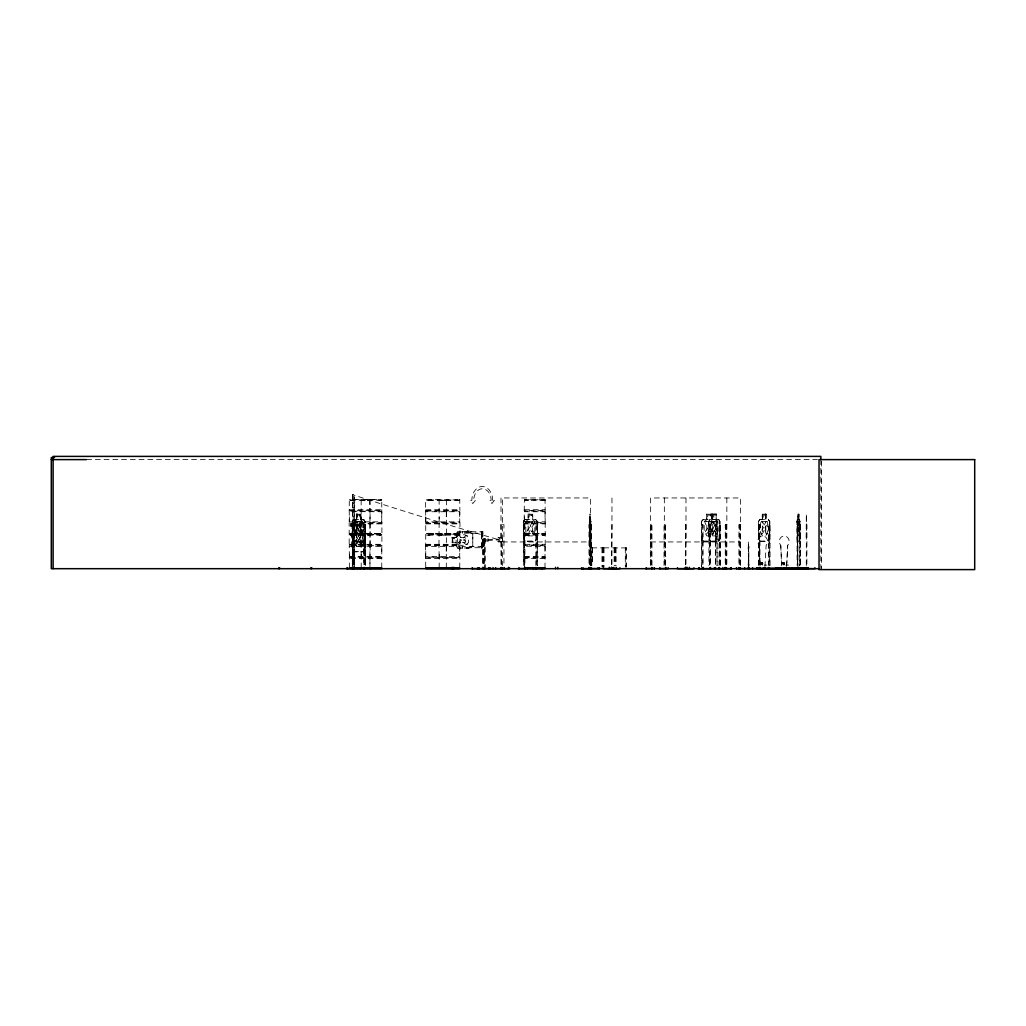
<?xml version="1.0" encoding="UTF-8"?>
<svg xmlns="http://www.w3.org/2000/svg" width="1026" height="1026" viewBox="0 0 1026 1026"><rect width="100%" height="100%" fill="white"/><g stroke="black" fill="none" stroke-linecap="round" stroke-linejoin="round"><path stroke-width="0.75" stroke-dasharray="5 3.75" d="M349.366 567.968L349.366 551.411M349.366 516.796L349.161 522.606L381.903 522.555L381.89 545.717L349.199 545.652L349.148 522.709M361.19 567.968L361.19 551.411M361.178 556.451L361.114 544.793L358.536 539.355C357.215 547.653 351.072 545.755 357.446 538.201C351.61 531.16 356.817 528.877 358.356 536.944L360.69 531.93L360.665 542.1L356.471 542.1L356.471 531.994L362.101 531.981L359.395 538.201L362.229 544.614L361.114 544.793L361.19 516.796M381.736 551.411L381.877 545.704M381.736 516.796L381.916 510.409L349.186 510.409L349.327 499.521L381.864 499.547L349.391 499.547M425.764 551.411L425.623 557.105L459.969 557.477L425.598 557.785L425.764 567.968M425.764 516.796L425.7 544.742M439.179 567.968L439.179 551.411M438.974 545.127L439.179 516.796M446.297 551.411L446.554 510.615M446.297 516.796L446.323 511.499M459.712 551.411L459.956 545.165M459.712 516.796L459.917 510.461L425.572 510.409L425.623 499.547L459.853 499.944M524.466 556.464L524.466 551.411M524.466 521.849L524.466 516.796M545.011 551.411L545.216 545.062L524.273 545.011L524.209 510.679L524.427 499.521L545.204 499.739M545.011 516.796L545.216 510.461L524.299 510.422M748.326 565.993L748.326 558.939L748.48 568.686M748.505 568.507L748.48 548.795M748.48 546.858L748.942 565.582M350.751 525.607C353.393 528.146 350.7 521.644 350.738 526.223M350.982 525.633C350.956 527.8 350.956 522.965 350.982 525.12M352.893 525.966L353.034 524.478L352.893 526.184M354.483 526.043L354.483 524.722M352.11 524.478L352.11 526.287M356.766 524.543C355.522 524.183 355.535 526.582 356.766 526.223M355.394 526.287L355.394 524.478M590.655 541.305L590.796 535.893L590.835 541.305L589.488 541.305L589.309 521.375L589.642 565.544M349.34 509.768L381.762 509.717L381.736 499.521M349.366 556.579L349.225 545.704M381.736 523.888L349.366 523.888M381.736 567.968L381.8 556.81M439.166 556.515L438.923 545.281M446.297 567.968L446.323 546.358M425.623 544.909L459.917 545.062L459.969 522.875L425.572 522.555M459.712 567.968L459.905 557.798M524.466 558.49L524.26 545.062M545.191 545.011L545.216 522.606L524.248 522.709M545.011 567.968L545.024 546.358L524.453 546.23M370.168 545.396L369.911 567.968M439.154 521.849L439.128 499.521L439.218 500.573M764.96 566.57L766.14 545.37A5.502 4.912 -90 0 0 766.14 537.586A5.502 4.912 -90 0 0 759.202 537.586A5.502 4.912 -90 0 0 759.202 545.37L760.138 565.057L757.521 565.095M786.544 566.57L787.712 545.37A5.502 4.912 -90 0 0 787.712 537.586A5.502 4.912 -90 0 0 780.773 537.586A5.502 4.912 -90 0 0 780.773 545.37L781.722 565.057L779.106 565.095M786.775 565.057L787.712 545.37M799.446 541.305L799.767 535.918M799.947 535.918L799.626 541.305L797.266 541.305L796.971 521.4L797.138 565.544M487.837 539.791L498.803 539.791L488.222 540.253M481.13 531.853L482.951 531.853L462.098 531.673L462.098 533.174L482.887 533.289L481.245 533.34L481.245 531.673M482.374 533.238L482.451 531.506M481.13 546.512L482.951 546.512L481.13 546.512L481.194 547.666M482.451 548.012L482.451 546.178M589.322 521.452L589.988 519.464M589.501 521.452L589.668 519.464M761.895 563.492C757.765 564.21 765.011 563.967 761.805 563.697C761.074 561.812 761.792 565.608 761.035 563.043M761.959 563.928C760.946 562.979 760.535 563.107 762.433 563.633C761.318 562.184 761.305 565.198 761.023 563.171M761.638 563.043L762.51 563.518L761.548 564.082M762.523 563.043L762.818 563.851M784.339 563.992C779.337 563.197 786.532 564.364 782.889 562.941M784.339 563.043C784.172 563.505 782.876 564.608 783.338 562.928M782.235 563.351L783.595 564.082M783.351 563.697L782.62 562.864M784.044 563.607L782.312 563.684L784.044 563.479M381.775 534.52L349.122 534.341L381.775 534.572M361.152 499.97L361.178 521.849M446.374 499.918L446.49 510.409M524.427 534.572L524.427 533.635L545.024 534.059M524.286 534.443L545.011 534.123M482.4 531.853L482.451 547.833M482.887 547.666L481.207 547.781M589.578 521.452L589.809 514.052L590.489 514.052M762.267 562.941L762.151 564.095L762.228 563.159M783.723 563.518L782.71 563.159L783.223 563.992M797.01 521.477L797.266 519.464L798.087 519.464M797.176 521.477L797.446 519.464M370.142 545.165L370.078 510.422M718.649 541.125L719.765 535.893L719.765 521.477L718.649 519.643M718.739 541.305L719.893 535.893L720.021 521.4L718.7 519.464M720.021 535.918L718.867 541.305L703.041 541.305L701.425 535.918L703.079 541.305M768.256 541.125L769.5 535.893M768.346 541.305L769.757 535.918L769.757 521.375L768.307 519.464L765.896 519.464L766.037 514.052L762.177 514.052L762.305 519.643L760.433 521.452L760.433 531.558L762.305 535.893L765.781 535.893L767.64 531.558L767.64 521.452L765.781 519.643L765.781 514.231M769.757 535.918L768.487 541.305L759.599 541.305L758.445 535.918L759.727 541.305M782.351 563.633L784.159 563.261M783.197 563.518L782.53 563.633L783.197 563.171M363.422 551.847L364.705 546.435L365.089 531.917L363.409 530.185M363.409 551.667L364.833 546.435L363.537 551.847L353.419 551.847L351.956 546.46L351.956 531.917L353.572 530.006L351.956 531.917M363.743 541.305L365.205 535.918L363.743 541.305L353.547 541.305L352.072 535.918L353.79 541.305M783.261 564.082L783.159 563.094L783.787 563.774M349.225 510.358L349.353 521.849L381.762 521.849L381.762 511.743L349.34 511.628M365.064 535.893L363.64 541.305L364.923 535.893L363.537 541.125L353.649 541.125M364.948 546.435L363.512 551.847L365.089 546.46L364.961 521.4L363.589 519.464L365.205 521.375L365.064 565.544M535.649 519.464L537.38 521.375L537.38 535.918L535.687 541.305L524.786 541.305L523.35 535.918L523.44 521.4L524.825 519.464L528.082 519.464L528.082 514.052L532.738 514.052L532.738 519.464L535.739 519.464M762.575 563.261L760.599 563.377L761.69 564.095M761.613 563.171L760.984 563.8L761.356 563.107M715.186 541.125L716.982 535.893M715.314 541.305L717.161 535.918M425.662 510.255L425.739 521.849L459.738 521.849L459.738 511.743L425.739 511.743M425.559 545.062L425.739 556.451L459.738 556.451L459.738 546.358L425.739 546.358M760.766 563.402L761.433 563.851M782.12 563.479L782.8 562.838M761.792 563.8L761.177 563.248L761.613 563.928M381.852 523.298L349.225 523.234M545.139 523.298L524.299 523.183M349.366 534.033L381.98 533.802L349.327 534.123M361.075 533.687L362.422 533.866L359.562 527.62C365.153 520.721 360.485 518.297 358.715 526.402C356.997 518.322 352.033 520.657 357.792 527.659C351.29 535.226 357.651 537.111 358.895 528.813C360.703 537.291 365.564 534.956 359.741 527.659C365.423 520.669 360.536 518.31 358.831 526.402C357.074 518.284 352.469 520.733 357.984 527.62C350.597 544.601 360.306 525.184 358.651 529.172M369.988 534.559L370.04 533.661M592.207 547.846L591.771 565.441M625.937 567.096L626.116 547.64L626.296 567.096M381.916 511.051L349.225 511.102M425.598 557.105L425.559 557.746M545.191 511.051L524.273 511.051M349.186 557.156L381.877 557.105M381.89 557.849L349.199 557.785M545.139 545.704L524.299 545.652M367.295 500.573L369.103 500.573M379.133 500.573L380.928 500.573M367.295 535.174L369.103 535.174M379.133 535.174L380.928 535.174M443.694 500.573L445.502 500.573M457.109 500.573L458.917 500.573M443.694 535.174L445.502 535.174M457.109 535.174L458.917 535.174M542.395 500.573L544.203 500.573M542.395 535.174L544.203 535.174M362.832 531.558L360.703 535.893L356.509 535.893L354.368 531.558M360.447 546.435L362.576 542.1L362.576 531.994L360.447 530.185M360.524 535.893L362.665 531.558L362.832 521.452L360.703 519.643L360.665 514.052L360.819 519.643M456.249 537.534L457.622 534.828L465.278 534.828L468.561 537.534L468.561 542.587L465.278 545.293L457.622 545.293L456.249 542.587M782.633 563.351L783.428 564.095L783.979 563.159M758.509 565.544L758.445 521.4L759.766 519.464M758.701 521.477L759.817 519.643M350.328 500.573L353.521 500.573M362.152 500.573L365.346 500.573M350.328 535.174L353.521 535.174M362.152 535.174L365.346 535.174M426.726 500.573L429.92 500.573M440.141 500.573L443.335 500.573M426.726 535.174L429.92 535.174M440.141 535.174L443.335 535.174M525.427 500.573L528.621 500.573M525.427 535.174L528.621 535.174M762.857 563.851L761.382 564.082M710.095 541.305L708.812 535.893L708.684 521.375L710.005 519.464L715.314 519.464L717.161 521.375L717.123 565.544M708.812 521.452L710.133 519.464M356.715 519.464L353.585 519.464L352.367 521.4L352.328 565.544M352.508 521.477L353.829 519.464M352.29 532.007L353.675 530.185L352.213 531.994M591.797 565.454L591.771 547.884M762.177 563.556L761.343 562.864M457.673 531.943L456.108 533.853L456.108 546.46L457.699 548.179M456.249 533.93L457.737 532.122L468.677 532.122M524.914 519.464L523.504 521.477L524.991 519.643M481.63 533.174L481.63 531.506M481.63 547.833L481.63 531.673M352.072 546.46L352.072 521.375L353.701 519.464M352.328 521.452L353.752 519.643L352.611 521.477L352.752 565.544M701.374 567.121L701.425 521.4L703.131 519.464L706.696 519.464L706.645 514.052L711.929 514.052L711.929 519.464M701.592 521.477L703.208 519.643M369.886 499.547L369.963 510.012M459.699 534.148L425.521 533.802L459.802 534.559M625.309 547.91L625.296 567.057M483.81 539.471L482.207 539.907L486.786 539.817L484.118 540.151L483.81 539.471L483.81 540.151M381.71 500.585L349.391 500.585M349.366 533.366L381.736 533.366L349.417 533.366M381.71 535.187L349.417 535.174M459.699 500.585L425.777 500.585M439.179 533.366L439.179 535.174M544.986 500.585L545.011 499.521L545.191 510.409M524.504 535.174L545.011 535.174L544.96 533.366M459.674 500.573L459.712 499.521L459.905 510.409M544.96 500.573L524.466 500.573L524.491 499.547M626.322 547.91L603.711 547.833M760.766 563.043L761.613 562.864M354.624 521.452L356.74 519.643M354.342 531.994L356.471 530.185M354.534 531.994L356.676 530.185M354.368 521.452L356.509 519.643L356.599 514.052M481.63 548.012L481.63 546.345M528.146 519.643L525.825 521.452L525.825 531.558L528.146 535.893L532.481 535.893L534.803 531.558L534.803 521.452L532.481 519.643L532.481 514.231L528.146 514.231L528.236 519.643M524.312 499.611L545.191 499.906M459.712 534.033L425.687 534.52M498.495 539.33L498.495 540.266M484.182 540.151L484.182 539.484M591.797 547.871L603.596 547.807M459.789 499.918L425.726 499.918M468.561 547.999L472.653 546.371M468.587 548.179L472.781 546.512L472.781 533.789L468.587 531.943M602.557 547.756L602.672 567.198M486.529 539.471L486.593 540.151M761.985 564.095L762.613 563.248M459.751 534.52L425.726 534.52M717.161 521.375L714.506 526.402C712.942 518.156 708.735 520.9 713.698 527.659C708.62 534.738 712.801 537.444 714.455 528.813C715.994 537.457 720.38 534.751 715.25 527.62L717.623 521.644L715.263 519.464M86.556 459.61L817.427 459.61M352.482 568.686L352.482 494.635L353.2 494.635L353.2 568.686M425.739 509.717L459.738 509.717M524.44 509.717L545.024 509.717M425.623 511.102L459.879 511.038M524.44 511.743L545.024 511.743L545.191 522.555M712.416 514.052L716.289 514.052L716.289 519.464M356.509 514.231L360.819 514.231M589.822 514.231L590.476 514.231M711.749 514.231L706.824 514.231L706.876 519.643L704.208 521.452L704.208 531.558L706.824 535.893L711.711 535.893L714.314 531.558L714.314 521.452L711.711 519.643L711.711 514.231M712.544 514.231L716.161 514.231M762.305 514.231L765.909 514.231M797.933 514.231L798.985 514.231M798.087 515.142L798.087 516.937M360.665 519.464L363.704 519.464M590.309 519.464L590.976 521.477M716.148 519.464L718.828 519.464M759.638 519.464L762.305 519.464M798.831 519.464L799.613 519.464L799.908 521.452M353.649 519.643L363.653 519.643L364.948 521.452L363.525 519.643M524.902 519.643L535.675 519.643L537.226 521.452M589.488 519.643L590.822 519.643M703.169 519.643L718.777 519.643M759.689 519.643L768.397 519.643M797.279 519.643L799.6 519.643M523.35 521.4L523.363 565.544M537.38 521.375L537.226 565.544M701.425 521.4L701.528 567.121M708.684 521.375L708.825 535.918M758.445 521.4L758.586 535.918M769.757 521.375L769.641 565.544M524.44 521.849L545.024 521.849M425.623 523.234L459.879 523.183M425.739 523.888L459.738 523.888M524.44 523.888L545.024 523.888M352.328 524.684L353.919 524.684M356.355 524.773L360.665 524.773M363.961 524.684L363.961 565.544L363.897 524.684L365.487 524.684L365.487 565.544M500.983 524.684L501.56 565.518M502.458 524.684L503.946 524.684L503.946 565.518M523.363 524.684L524.927 524.684L524.927 568.686M590.463 524.684L588.962 524.684L588.962 565.518M590.861 524.684L591.566 524.684M611.971 524.684L611.393 565.518M685.996 524.684L685.406 565.518M701.374 524.684L702.964 524.684L702.964 568.686M708.94 524.684L710.39 524.684L710.39 565.544M717.123 524.684L715.545 524.684L715.545 565.544M726.844 524.684L725.267 524.684L725.267 565.518M740.541 524.684L738.976 524.684L738.976 565.518M758.509 524.684L759.958 524.684L759.958 568.686M797.138 524.684L797.959 524.684M799.652 524.684L800.472 524.684L800.472 565.544M806.282 524.684L806.962 524.684L806.872 568.686M352.11 525.197L353.034 525.197M354.47 525.197L355.381 525.132M352.11 525.568L353.034 525.568M354.47 525.568L355.394 525.568M354.098 526.864L353.38 526.864L353.38 523.901M353.457 530.006L356.535 530.006M360.472 530.006L363.576 530.006M353.521 530.185L363.525 530.185M590.296 531.558L589.822 521.452L590.219 565.544M797.933 531.558L798.805 531.558L798.805 521.452C796.727 521.298 797.856 544.216 798.613 528.813L799.28 534.2L798.831 514.052M457.558 531.943L468.702 531.943M459.699 533.392L425.777 533.353L459.712 533.366L459.712 535.174L425.803 535.174M472.781 533.789L472.781 546.512M537.38 535.918L535.585 541.125L524.902 541.125M589.309 535.918L589.668 541.305M456.237 537.355L452.004 537.355L452.133 542.767L456.365 542.587L456.365 546.371L457.75 547.999L468.677 547.999M452.145 537.534L456.365 537.534L456.365 533.93M498.495 537.739L501.252 537.739M485.26 540.728L482.669 541.189L485.26 541.189L485.221 538.535M484.926 541.061L488.299 541.061L488.299 538.535L484.926 538.535L485.003 567.16L484.888 541.189M589.488 541.125L590.822 541.125M703.169 541.125L718.777 541.125M759.689 541.125L768.397 541.125M797.279 541.125L799.6 541.125M498.495 541.856L501.252 541.856M502.458 541.946L590.45 541.946M650.638 541.946L740.541 541.946M349.353 544.319L381.762 544.319M425.739 544.319L459.738 544.319M524.44 544.319L545.024 544.319M349.199 545.024L381.903 545.024M759.202 545.37L759.984 565.057M780.773 545.37L781.568 565.057M425.623 545.704L459.879 545.652M349.366 546.345L381.762 546.358L381.8 556.874M351.956 546.46L353.637 551.667L352.393 546.435M457.583 548.179L468.702 548.179M353.521 551.667L363.525 551.667M349.353 556.451L381.762 556.451M524.44 556.451L545.011 556.515M524.299 557.156L545.191 557.156M524.299 557.785L545.165 557.785M381.762 558.49L349.34 558.439M425.739 558.49L459.738 558.49M545.024 558.49L524.44 558.49L524.466 567.968M782.876 562.966L784.005 562.953M783.018 563.928L784.159 563.774M764.319 565.095L766.935 565.095M785.903 565.095L788.519 565.095M616.023 547.858L616.151 565.441M358.613 528.89L361.114 534.071M353.2 496.802L352.482 494.994M468.561 532.122L472.524 533.93M762.408 563.261L761.779 562.941L762.857 563.184M362.665 521.452L360.524 519.643L360.524 514.231M360.665 530.185L362.806 531.994L362.806 542.1L360.665 546.435L356.471 546.435L354.342 542.1M716.033 519.643L717.892 521.452L717.892 531.558L716.033 535.893L712.544 535.893L710.685 531.558L710.685 521.452L712.544 519.643L712.557 514.052M592.489 547.935L592.489 565.429M363.319 530.185L364.589 532.007M768.256 519.643L769.641 521.452M354.534 542.1L356.676 546.435M354.624 531.558L356.74 535.893M459.905 522.555L459.738 521.849M381.877 510.358L381.736 509.717M353.752 541.125L352.213 535.893M590.72 521.439L590.309 526.402C589.681 507.857 589.655 547.974 590.296 528.813L590.655 534.2L590.655 519.464M523.504 535.893L524.991 541.125M381.954 522.709L381.736 521.849M352.149 546.46L353.572 551.847M708.94 535.893L710.184 541.125M758.701 535.893L759.817 541.125M799.434 519.464L799.729 521.452M482.887 531.853L482.81 567.16M482.887 546.512L462.098 546.345L462.098 547.833L482.951 547.666L481.168 547.91M589.578 531.558L590.296 535.893L590.296 514.231M797.176 535.893L797.433 541.305M369.937 521.913L369.937 511.743M369.911 556.515L369.937 546.358M353.034 526.287L353.034 524.722M821.467 461.187L821.467 568.686M820.838 459.61L820.838 568.686M806.295 565.544L806.346 514.052L806.167 541.305M800.216 524.684L800.216 565.544M799.908 565.544L799.947 521.375L799.652 565.544M798.985 519.643L799.01 514.052L797.907 514.052L797.933 535.893L798.805 535.893L799.267 531.558L799.344 521.336L798.6 526.402L797.83 521.439L797.959 568.686M798.087 514.052L798.113 519.643M797.702 524.684L797.702 565.544M797.394 524.684L797.394 565.544M784.095 564.98L784.095 562.569L781.671 562.569L781.671 564.98M783.915 562.569L783.915 564.98M781.85 562.569L781.85 564.98M770.051 565.544L770.051 524.684L768.615 524.684L768.615 565.544M769.025 524.684L769.025 565.544M765.896 514.052L765.909 519.643M762.433 514.231L762.433 519.643M762.51 564.98L762.51 562.569L760.086 562.569L760.086 564.98M762.331 562.569L762.331 564.98M760.266 562.569L760.266 564.98M759.535 524.684L759.535 565.544M758.932 524.684L758.932 565.544M748.813 565.493L748.826 546.345L748.262 565.493M748.493 547.038L748.313 541.446L748.377 568.686M740.541 565.518L740.541 497.956L650.638 497.956L650.638 565.518M740.259 524.684L740.259 565.518M739.259 524.684L739.259 565.518M726.844 497.956L726.844 565.518M726.562 524.684L726.562 565.518M725.549 524.684L725.549 565.518M720.496 565.544L720.496 524.684L719.059 524.684L719.059 565.544M720.085 524.684L720.085 565.544M719.47 524.684L719.47 568.686M716.93 521.452L716.982 565.544M716.148 514.052L716.161 519.643M715.686 524.684L715.686 565.544M712.672 514.231L712.672 519.643M711.877 514.052L711.749 519.643M709.966 524.684L709.966 565.544M709.364 524.684L709.364 565.544M708.94 521.452L708.94 565.544M702.81 524.684L702.81 565.544M685.984 497.956L685.984 565.518M685.419 524.684L685.419 565.518M665.617 565.518L665.617 524.684L664.053 524.684L664.053 565.518M665.335 524.684L665.335 565.518M664.335 497.956L664.335 565.518M651.933 565.518L651.933 524.684L650.356 524.684L650.356 565.518M651.651 524.684L651.651 565.518M615.446 547.73L615.446 565.544M614.818 547.73L614.818 565.544M614.112 547.871L614.112 565.441M611.958 497.956L611.958 565.518M604.006 547.871L604.006 567.07M603.301 547.73L603.301 567.198M601.967 547.871L601.967 567.07M591.438 524.684L591.438 568.686M591.002 565.544L590.809 521.4L590.861 565.544M590.463 565.518L590.45 497.956L502.458 497.956L502.458 565.518M589.988 514.052L590.001 519.643M590.078 524.684L590.078 565.544M537.521 565.544L537.521 524.684L535.944 524.684L535.944 565.544M536.239 524.684L536.239 565.544M524.632 524.684L524.632 565.544M523.658 524.684L523.658 565.544M500.996 497.956L500.996 565.518M487.991 538.535L487.991 541.061M484.811 540.728L484.811 538.894L483.118 538.894L483.118 540.728M484.503 538.894L484.503 540.728M484.131 541.189L484.144 567.16M483.874 540.728L483.9 567.16M483.797 541.189L483.656 567.16M483.426 538.894L483.426 540.728M483.028 541.189L483.041 567.16M481.964 533.34L481.964 546.178M462.482 531.673L462.482 533.174M462.482 546.345L462.482 547.833M452.261 537.534L452.261 542.587M369.937 499.572L369.937 509.717M369.937 523.888L369.937 544.319M369.937 558.49L369.937 565.454M365.423 524.684L365.423 565.544M364.307 524.684L364.307 568.686M360.96 519.464L360.96 514.052L356.368 514.052L356.368 519.464M360.806 530.006L360.806 524.594L356.214 524.594L356.214 530.006M360.524 521.452L360.524 531.558M360.447 531.994L360.447 542.1M359.805 515.142L359.805 516.937M359.741 525.684L359.741 527.479M357.458 515.142L357.458 516.937M357.394 525.684L357.394 527.479M356.715 514.052L356.856 519.643M356.74 521.452L356.74 531.558M356.676 531.994L356.676 542.1M356.42 524.594L356.355 530.185M354.65 568.455L354.65 497.046L353.021 497.046L353.021 565.288M354.457 497.046L354.457 568.455M354.098 523.901L353.919 568.686M353.855 524.684L353.855 565.544M353.572 524.684L353.508 565.544M497.174 539.266A1917.107 189.22 24.5 0 1 352.482 494.635M748.313 547.038L748.3 548.859L748.313 547.038M356.548 525.633L356.535 526.351L356.535 525.633M356.535 524.671L356.535 524.671M457.686 543.357L457.917 544.639L462.457 541.189C468.664 548.846 469.318 541.985 463.354 540.035C469.318 537.97 468.651 531.353 462.482 538.958C456.532 531.532 455.865 538.201 461.533 540.125L457.686 543.357M767.474 533.866L766.281 534.046L764.229 528.813C762.677 537.457 758.317 534.738 763.434 527.62C758.624 520.964 762.562 518.13 764.165 526.402C765.729 518.156 769.936 520.9 764.973 527.659L767.474 533.866M534.508 533.866L533.02 534.046L530.455 528.813C528.646 537.175 523.016 535.123 529.467 527.62C523.401 520.58 528.505 518.399 530.378 526.402C532.212 518.425 537.637 520.515 531.391 527.659L534.508 533.866M713.904 533.866L712.224 534.046L709.351 528.813C707.363 537.034 700.938 535.315 708.235 527.62C701.361 520.387 707.209 518.54 709.261 526.402C711.262 518.566 717.469 520.31 710.39 527.659L713.904 533.866M362.037 544.408L360.601 544.575L358.292 539.355C356.048 548.051 352.277 545.178 357.625 538.163C352.213 531.34 356.561 528.813 358.472 536.944C360.601 528.723 364.41 531.455 359.203 538.163L362.037 544.408M494.429 500.329L491.929 503.535L489.402 500.329L491.146 500.329A11.568 8.708 -90 0 0 482.438 488.748A11.568 8.708 -90 0 0 473.73 500.329L475.461 500.329L472.781 503.535L470.113 500.329L471.832 500.329A13.864 10.427 -90 0 1 482.271 486.465A13.864 10.427 -90 0 1 492.698 500.329L494.429 500.329M524.491 533.353L545.011 533.366L524.504 533.366M359.998 515.142L357.228 515.142L357.228 516.937L359.998 516.937L359.998 515.142M531.712 515.142L528.929 515.142L528.929 516.937L531.712 516.937L531.712 515.142M710.838 515.142L707.696 515.142L707.696 516.937L710.838 516.937L710.838 515.142M715.404 515.142L713.173 515.142L713.173 516.937L715.404 516.937L715.404 515.142M765.152 515.142L762.921 515.142L762.921 516.937L765.152 516.937L765.152 515.142M360.703 521.452L356.509 521.452L356.509 531.558L360.703 531.558L360.703 521.452M532.481 521.452L528.146 521.452L528.146 531.558L532.481 531.558L532.481 521.452M711.711 521.452L706.824 521.452L706.824 531.558L711.711 531.558L711.711 521.452M716.033 521.452L712.544 521.452L712.544 531.558L716.033 531.558L716.033 521.452M765.781 521.452L762.305 521.452L762.305 531.558L765.781 531.558L765.781 521.452M359.959 525.684L357.176 525.684L357.176 527.479L359.959 527.479L359.959 525.684M465.278 537.534L457.622 537.534L457.622 542.587L465.278 542.587L465.278 537.534M454.197 538.432L452.825 538.432L452.825 541.69L454.197 541.69L454.197 538.432M499.457 541.253A2.065 1.359 -90 0 0 498.841 537.804A2.065 1.359 -90 0 0 497.174 540.33A2.065 1.359 -90 0 0 499.457 541.253M502.214 541.253A2.065 1.359 -90 0 0 501.599 537.804A2.065 1.359 -90 0 0 499.931 540.33A2.065 1.359 -90 0 0 502.214 541.253"/><path stroke-width="1.5" d="M493.019 568.648L493.031 567.776M798.318 568.455L798.318 567.776M740.272 568.648L740.285 567.776M756.778 568.648L756.778 567.776L756.919 568.686L806.244 568.648L806.641 567.955L807.18 568.66L806.872 567.545M581.473 568.686L599.53 568.545M581.55 568.545L581.562 567.776M597.901 568.648L597.991 567.776M789.097 568.648L789.263 567.776M805.5 568.455L805.513 567.776M471.768 568.571L509.537 568.648L509.524 567.776M714.429 568.571L714.442 567.776L714.596 568.571M763.972 568.596L762.857 568.596L763.972 567.776M346.634 568.596L381.762 568.622M347.16 568.571L347.224 567.853M357.446 568.545L357.381 567.776L357.202 568.571M654.421 568.686L654.421 567.776L654.229 568.571M698.257 568.686L731.718 568.596M501.316 568.686L501.573 567.545M756.919 568.571L806.641 567.955M764.28 568.596L764.87 567.955L765.447 568.622L764.396 568.673M778.76 568.648L779.234 568.289M779.183 568.289L778.606 568.648M785.634 568.622L783.633 568.25M784.659 568.648L785.057 567.955M785.416 568.648L786.455 567.955L787.019 568.622L785.903 568.648M800.806 568.289L800.152 568.596L800.742 567.955L801.126 568.648M472.178 568.571L472.242 567.853L472.319 568.686M484.593 568.571L484.657 567.853M518.399 568.571L545.024 568.622M518.925 568.571L519.028 567.853L519.118 568.686M659.154 568.571L668.016 568.571M645.534 568.571L654.332 568.455M778.195 568.686L777.734 567.955L777.144 568.596L777.798 568.289M780.619 568.289L779.965 568.596L780.555 567.955L780.94 568.648M783.223 568.648L783.633 567.955L784.197 568.622M799.382 568.289L798.728 568.596L799.305 567.955L799.882 568.622L799.626 567.545M698.924 568.571L699.039 567.853M54.506 457.545L51.3 457.545L51.3 568.686L819.235 568.686M51.3 459.61L86.492 459.61M349.366 567.968L381.736 567.968M425.764 567.968L459.712 567.968M524.466 567.968L545.011 567.968M349.327 568.237L381.775 568.237M425.726 568.237L459.751 568.263M524.427 568.237L545.05 568.237M425.739 568.622L459.738 568.622M591.527 568.571L591.412 567.545M590.835 568.545L590.848 567.545M719.572 568.571L719.47 567.853M757.534 568.25L758.111 568.622L757.534 567.955M731.14 568.571L731.038 567.853M722.971 568.571L722.881 567.853L722.779 568.686M736.578 568.571L814.926 568.648L814.926 567.776M541.946 568.571L541.856 567.853M370.591 568.545L370.566 567.853M360.613 568.571L360.524 567.853M360.37 568.545L360.434 567.776M764.55 568.571L764.588 567.776M726.549 568.571L726.459 567.853M715.019 568.571L715.52 567.545M483.349 568.571L483.272 567.853M808.373 568.545L808.347 567.776M792.136 568.571L792.098 567.776M583.101 568.571L583.089 567.776M740.413 568.571L740.413 567.776M820.838 459.61L820.838 456.39L53.108 456.39L53.108 568.686M806.295 567.545L806.372 568.686M800.19 567.545L800.19 568.686M797.984 567.545L797.984 568.686M797.42 567.545L797.42 568.686M775.951 567.776L775.951 568.686M768.91 567.545L768.91 568.686M768.487 567.545L768.487 568.686M760.074 567.545L760.074 568.686M759.663 567.545L759.663 568.686M752.622 567.776L752.622 568.686M748.942 567.545L748.942 568.686M748.839 567.545L748.839 568.686M744.722 567.776L744.722 568.686M739.118 567.545L739.118 568.686M738.823 567.545L738.823 568.686M736.386 567.776L736.386 568.686M730.935 567.776L730.935 568.686M726.382 567.776L726.382 568.686M725.408 567.545L725.408 568.686M725.125 567.545L725.125 568.686M719.354 567.545L719.354 568.686M718.944 567.545L718.944 568.686M710.505 567.545L710.505 568.686M710.095 567.545L710.095 568.686M703.413 567.776L703.413 568.686M703.31 567.853L703.195 568.571L703.131 567.545M699.142 567.776L699.142 568.686M693.948 567.776L693.935 568.686L677.442 568.648L677.442 567.776M689.331 567.314L689.331 568.686M687.061 567.314L687.061 568.686M685.971 567.545L685.996 568.686M685.817 567.314L685.817 568.686M685.419 567.545L685.419 568.686M685.394 567.545L685.394 568.686M668.208 567.776L668.208 568.686M665.771 567.545L665.771 568.686M665.476 567.545L665.476 568.686M659.872 567.776L659.872 568.686M652.087 567.545L652.087 568.686M651.805 567.545L651.805 568.686M646.265 567.776L646.265 568.686M619.922 567.776L619.922 568.686L603.416 568.648L603.429 567.776M616.177 567.314L616.177 568.686M613.907 567.314L613.907 568.686M611.945 567.545L611.971 568.686M611.547 567.314L611.547 568.686M611.381 567.545L611.393 568.686M609.277 567.314L609.277 568.686M599.517 567.776L599.594 568.686M590.681 567.776L590.578 568.686M590.232 567.545L590.232 568.686M589.655 567.545L589.655 568.686M588.796 567.545L588.796 568.686M557.836 567.314L557.836 568.686M555.566 567.314L555.566 568.686M541.754 567.776L541.754 568.686M536.085 567.545L536.085 568.686M535.79 567.545L535.79 568.686M533.276 567.776L533.276 568.686M527.595 567.776L527.595 568.686M525.081 567.545L525.081 568.686M524.786 567.545L524.786 568.686M508.46 567.314L508.46 568.686M504.125 567.545L504.112 568.686M501.009 567.545L500.983 568.686M490.095 567.776L490.095 568.686M488.709 567.776L488.709 568.686M484.734 567.776L484.734 568.686M483.195 567.776L483.195 568.686M479.219 567.776L479.219 568.686M477.847 567.776L477.847 568.686M453.466 567.314L453.466 568.686M452.12 567.314L452.12 568.686M370.501 567.776L370.476 568.686M364.179 567.545L364.179 568.686M364.115 567.545L364.115 568.686M363.755 567.545L363.82 568.686M360.254 567.776L360.254 568.686M357.561 567.776L357.561 568.686M354.483 567.314L354.483 568.686M353.996 567.545L354.06 568.686M353.701 567.545L353.701 568.686L353.495 567.314M353.239 567.314L353.239 568.686M352.162 567.314L352.162 568.686M347.314 567.776L347.339 568.686M311.737 567.776L311.737 568.686M310.814 567.776L310.814 568.686M279.649 567.776L279.649 568.686M278.739 567.776L278.739 568.686M758.971 567.955C757.111 568.789 760.817 568.84 758.971 567.955M805.218 567.955C803.358 568.789 807.064 568.84 805.218 567.955M974.7 459.61L819.03 459.61L819.03 569.61L974.7 569.61L974.7 459.61M495.763 568.571L495.686 567.853L495.609 568.686M748.377 568.686L748.377 567.545L748.262 568.686M502.342 568.686L502.342 567.776L502.227 568.686"/></g></svg>
